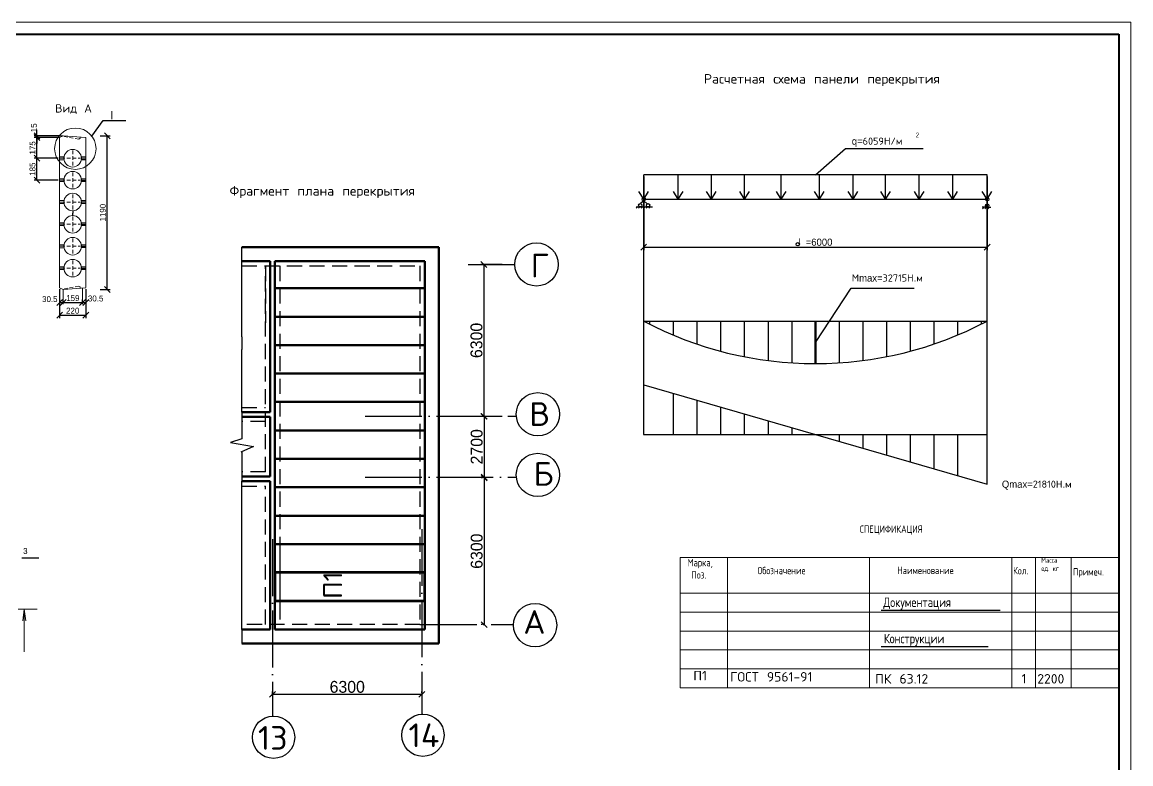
# Model space of a CAD drawing. Header units: millimetres. Extents: x 707 to 5070, y -235 to 1028.
# Drawn here: x 4598 to 5066, y 714.7 to 1027.8 of the extents above; entities that cross this region are included whole.
import ezdxf

# ---------------------------------------------------------------- set-up
doc = ezdxf.new("R2010")
doc.units = ezdxf.units.MM
for name, pattern in [('ACAD_ISO04W100', [30, 24, -3, 0, -3]), ('DASHED2', [9.525, 6.35, -3.175]), ('HIDDEN', [9.525, 6.35, -3.175])]:
    doc.linetypes.add(name, pattern=pattern)
for name, color, linetype, lineweight in [('Нормальная', 5, 'Continuous', 25), ('Основная', 7, 'Continuous', 40), ('Средняя', 94, 'Continuous', 30), ('Тонкая', 5, 'Continuous', 15), ('Штриховые', 190, 'HIDDEN', 30)]:
    doc.layers.add(name, color=color, linetype=linetype, lineweight=lineweight)
doc.dimstyles.new('100', dxfattribs={"dimtxt": 2.5, "dimasz": 2.5, "dimexe": 1.25, "dimexo": 0.625, "dimtad": 1, "dimdec": 0, "dimlfac": 100, "dimtxsty": 'Standard', "dimblk": 'OBLIQUE', "dimcen": 2.5, "dimadec": 0, "dimazin": 0, "dimtfac": 1, "dimtdec": 0, "dimtmove": 0, "dimatfit": 3, "dimldrblk": 'OBLIQUE', "dimfxl": 0, "dimarcsym": 0})
doc.dimstyles.new('ISO-25', dxfattribs={"dimtxt": 2.5, "dimasz": 2.5, "dimexe": 1.25, "dimexo": 0.625, "dimtad": 1, "dimtxsty": 'Standard', "dimcen": 2.5, "dimadec": 0, "dimazin": 0, "dimtfac": 1, "dimtmove": 0, "dimatfit": 3, "dimfxl": 0, "dimarcsym": 0})

# ---------------------------------------------------------------- blocks, each defined once
blk = doc.blocks.new('_Oblique')
at = {"color": 0, "linetype": 'ByBlock', "lineweight": -2}
blk.add_line((-0.5, -0.5), (0.5, 0.5), dxfattribs=at)
blk = doc.blocks.new('*D241')
at = {"layer": 'Defpoints', "color": 0}
for p in [(4630.41, 979.85), (4633.99, 979.85), (4630.41, 914.91)]:
    blk.add_point(p, dxfattribs=at)
at = {"layer": 'Тонкая', "color": 0, "lineweight": -2}
for p, q in [((4631.04, 979.85), (4635.24, 979.85)), ((4633.99, 914.91), (4633.99, 979.85)), ((4631.04, 914.91), (4635.24, 914.91))]:
    blk.add_line(p, q, dxfattribs=at)
at = {"layer": 'Тонкая', "color": 0, "lineweight": -2, "xscale": 2.5, "yscale": 2.5, "zscale": 2.5}
for p, rotation in [((4633.99, 979.85), 90), ((4633.99, 914.91), 270)]:
    blk.add_blockref('_Oblique', p, dxfattribs=dict(at, rotation=rotation))
at = {"layer": 'Тонкая', "color": 0, "insert": (4632.11, 947.38), "char_height": 2.5, "attachment_point": 5, "rotation": 90}
blk.add_mtext('1190', dxfattribs=at)
blk = doc.blocks.new('*D242')
at = {"layer": 'Defpoints', "color": 0}
for p in [(4613.87, 915.7), (4615.39, 909.41), (4615.39, 908.79)]:
    blk.add_point(p, dxfattribs=at)
at = {"layer": 'Тонкая', "color": 0, "lineweight": -2}
for p, q in [((4613.87, 915.07), (4613.87, 908.16)), ((4613.87, 909.41), (4615.39, 909.41)), ((4615.39, 909.41), (4615.39, 910.66))]:
    blk.add_line(p, q, dxfattribs=at)
at = {"layer": 'Тонкая', "color": 0, "lineweight": -2, "xscale": 2.5, "yscale": 2.5, "zscale": 2.5, "rotation": 180}
blk.add_blockref('_Oblique', (4613.87, 909.41), dxfattribs=at)
at = {"layer": 'Тонкая', "color": 0, "lineweight": -2, "xscale": 2.5, "yscale": 2.5, "zscale": 2.5}
blk.add_blockref('_Oblique', (4615.39, 909.41), dxfattribs=at)
at = {"layer": 'Тонкая', "color": 0, "insert": (4609.72, 910.87), "char_height": 2.5, "attachment_point": 5}
blk.add_mtext('30.5', dxfattribs=at)
blk = doc.blocks.new('*D243')
at = {"layer": 'Defpoints', "color": 0}
for p in [(4615.39, 908.79), (4623.5, 909.41), (4623.5, 908.74)]:
    blk.add_point(p, dxfattribs=at)
at = {"layer": 'Тонкая', "color": 0, "lineweight": -2}
for p, q in [((4615.39, 909.41), (4615.39, 910.66)), ((4615.39, 909.41), (4623.5, 909.41)), ((4623.5, 909.36), (4623.5, 910.66))]:
    blk.add_line(p, q, dxfattribs=at)
at = {"layer": 'Тонкая', "color": 0, "lineweight": -2, "xscale": 2.5, "yscale": 2.5, "zscale": 2.5, "rotation": 180}
blk.add_blockref('_Oblique', (4615.39, 909.41), dxfattribs=at)
at = {"layer": 'Тонкая', "color": 0, "lineweight": -2, "xscale": 2.5, "yscale": 2.5, "zscale": 2.5}
blk.add_blockref('_Oblique', (4623.5, 909.41), dxfattribs=at)
at = {"layer": 'Тонкая', "color": 0, "insert": (4619.44, 911.29), "char_height": 2.5, "attachment_point": 5}
blk.add_mtext('159', dxfattribs=at)
blk = doc.blocks.new('*D244')
at = {"layer": 'Defpoints', "color": 0}
for p in [(4624.87, 915.7), (4623.5, 908.74), (4624.87, 909.41)]:
    blk.add_point(p, dxfattribs=at)
at = {"layer": 'Тонкая', "color": 0, "lineweight": -2}
for p, q in [((4624.87, 915.07), (4624.87, 908.16)), ((4623.5, 909.36), (4623.5, 910.66)), ((4623.5, 909.41), (4624.87, 909.41))]:
    blk.add_line(p, q, dxfattribs=at)
at = {"layer": 'Тонкая', "color": 0, "lineweight": -2, "xscale": 2.5, "yscale": 2.5, "zscale": 2.5, "rotation": 180}
blk.add_blockref('_Oblique', (4623.5, 909.41), dxfattribs=at)
at = {"layer": 'Тонкая', "color": 0, "lineweight": -2, "xscale": 2.5, "yscale": 2.5, "zscale": 2.5}
blk.add_blockref('_Oblique', (4624.87, 909.41), dxfattribs=at)
at = {"layer": 'Тонкая', "color": 0, "insert": (4629.06, 911.13), "char_height": 2.5, "attachment_point": 5}
blk.add_mtext('30.5', dxfattribs=at)
blk = doc.blocks.new('*D252')
at = {"layer": 'Defpoints', "color": 0}
for p in [(4613.87, 915.7), (4624.87, 915.72), (4624.87, 904.1)]:
    blk.add_point(p, dxfattribs=at)
at = {"layer": 'Тонкая', "color": 0, "lineweight": -2}
for p, q in [((4613.87, 915.07), (4613.87, 902.85)), ((4624.87, 915.1), (4624.87, 902.85)), ((4613.87, 904.1), (4624.87, 904.1))]:
    blk.add_line(p, q, dxfattribs=at)
at = {"layer": 'Тонкая', "color": 0, "lineweight": -2, "xscale": 2.5, "yscale": 2.5, "zscale": 2.5, "rotation": 180}
blk.add_blockref('_Oblique', (4613.87, 904.1), dxfattribs=at)
at = {"layer": 'Тонкая', "color": 0, "lineweight": -2, "xscale": 2.5, "yscale": 2.5, "zscale": 2.5}
blk.add_blockref('_Oblique', (4624.87, 904.1), dxfattribs=at)
at = {"layer": 'Тонкая', "color": 0, "insert": (4619.37, 905.98), "char_height": 2.5, "attachment_point": 5}
blk.add_mtext('220', dxfattribs=at)
blk = doc.blocks.new('*D245')
at = {"layer": 'Defpoints', "color": 0}
for p in [(4604.29, 970.35), (4613.87, 970.35), (4613.87, 961.1)]:
    blk.add_point(p, dxfattribs=at)
at = {"layer": 'Тонкая', "color": 0, "lineweight": -2}
for p, q in [((4613.24, 970.35), (4603.04, 970.35)), ((4604.29, 961.1), (4604.29, 970.35)), ((4613.24, 961.1), (4603.04, 961.1))]:
    blk.add_line(p, q, dxfattribs=at)
at = {"layer": 'Тонкая', "color": 0, "lineweight": -2, "xscale": 2.5, "yscale": 2.5, "zscale": 2.5}
for p, rotation in [((4604.29, 970.35), 90), ((4604.29, 961.1), 270)]:
    blk.add_blockref('_Oblique', p, dxfattribs=dict(at, rotation=rotation))
at = {"layer": 'Тонкая', "color": 0, "insert": (4602.42, 965.73), "char_height": 2.5, "attachment_point": 5, "rotation": 90}
blk.add_mtext('185', dxfattribs=at)
blk = doc.blocks.new('*D246')
at = {"layer": 'Defpoints', "color": 0}
for p in [(4604.29, 979.1), (4614.4, 979.1), (4613.87, 970.35)]:
    blk.add_point(p, dxfattribs=at)
at = {"layer": 'Тонкая', "color": 0, "lineweight": -2}
for p, q in [((4613.77, 979.1), (4603.04, 979.1)), ((4604.29, 970.35), (4604.29, 979.1)), ((4613.24, 970.35), (4603.04, 970.35))]:
    blk.add_line(p, q, dxfattribs=at)
at = {"layer": 'Тонкая', "color": 0, "lineweight": -2, "xscale": 2.5, "yscale": 2.5, "zscale": 2.5}
for p, rotation in [((4604.29, 979.1), 90), ((4604.29, 970.35), 270)]:
    blk.add_blockref('_Oblique', p, dxfattribs=dict(at, rotation=rotation))
at = {"layer": 'Тонкая', "color": 0, "insert": (4602.42, 974.72), "char_height": 2.5, "attachment_point": 5, "rotation": 90}
blk.add_mtext('175', dxfattribs=at)
blk = doc.blocks.new('*D247')
at = {"layer": 'Defpoints', "color": 0}
for p in [(4604.29, 979.78), (4614.4, 979.78), (4614.4, 979.1)]:
    blk.add_point(p, dxfattribs=at)
at = {"layer": 'Тонкая', "color": 0, "lineweight": -2}
for p, q in [((4613.77, 979.78), (4603.04, 979.78)), ((4613.77, 979.1), (4603.04, 979.1)), ((4604.29, 979.78), (4604.29, 982.28)), ((4604.29, 979.1), (4604.29, 979.78)), ((4604.29, 979.1), (4604.29, 976.6))]:
    blk.add_line(p, q, dxfattribs=at)
at = {"layer": 'Тонкая', "color": 0, "lineweight": -2, "xscale": 2.5, "yscale": 2.5, "zscale": 2.5}
for p, rotation in [((4604.29, 979.78), 270), ((4604.29, 979.1), 90)]:
    blk.add_blockref('_Oblique', p, dxfattribs=dict(at, rotation=rotation))
at = {"layer": 'Тонкая', "color": 0, "insert": (4603.02, 983.2), "char_height": 2.5, "attachment_point": 5, "rotation": 90}
blk.add_mtext('15', dxfattribs=at)
blk = doc.blocks.new('*D334')
at = {"color": 0, "lineweight": -2}
for p, q in [((4800.65, 925.49), (4791.72, 925.49)), ((4792.97, 925.49), (4792.97, 861.4)), ((4800.65, 861.4), (4791.72, 861.4))]:
    blk.add_line(p, q, dxfattribs=at)
at = {"layer": 'Defpoints', "color": 0}
for p in [(4801.27, 925.49), (4792.97, 861.4), (4801.27, 861.4)]:
    blk.add_point(p, dxfattribs=at)
at = {"color": 0, "lineweight": -2, "xscale": 2.5, "yscale": 2.5, "zscale": 2.5}
for p, rotation in [((4792.97, 925.49), 90), ((4792.97, 861.4), 270)]:
    blk.add_blockref('_Oblique', p, dxfattribs=dict(at, rotation=rotation))
at = {"color": 0, "insert": (4789.84, 893.44), "char_height": 5, "attachment_point": 5, "rotation": 90}
blk.add_mtext('6300', dxfattribs=at)
blk = doc.blocks.new('*D335')
at = {"color": 0, "lineweight": -2}
for p, q in [((4792.43, 861.4), (4791.81, 861.4)), ((4793.06, 861.4), (4793.06, 835.7)), ((4792.43, 835.7), (4791.81, 835.7))]:
    blk.add_line(p, q, dxfattribs=at)
at = {"layer": 'Defpoints', "color": 0}
for p in [(4793.06, 861.4), (4793.06, 835.7), (4793.06, 835.7)]:
    blk.add_point(p, dxfattribs=at)
at = {"color": 0, "lineweight": -2, "xscale": 2.5, "yscale": 2.5, "zscale": 2.5}
for p, rotation in [((4793.06, 861.4), 90), ((4793.06, 835.7), 270)]:
    blk.add_blockref('_Oblique', p, dxfattribs=dict(at, rotation=rotation))
at = {"color": 0, "insert": (4789.93, 848.55), "char_height": 5, "attachment_point": 5, "rotation": 90}
blk.add_mtext('2700', dxfattribs=at)
blk = doc.blocks.new('*D336')
at = {"color": 0, "lineweight": -2}
for p, q in [((4792.43, 835.48), (4791.81, 835.48)), ((4793.06, 835.48), (4793.06, 773.46)), ((4792.43, 773.46), (4791.81, 773.46))]:
    blk.add_line(p, q, dxfattribs=at)
at = {"layer": 'Defpoints', "color": 0}
for p in [(4793.06, 835.48), (4793.06, 773.46), (4793.06, 773.46)]:
    blk.add_point(p, dxfattribs=at)
at = {"color": 0, "lineweight": -2, "xscale": 2.5, "yscale": 2.5, "zscale": 2.5}
for p, rotation in [((4793.06, 835.48), 90), ((4793.06, 773.46), 270)]:
    blk.add_blockref('_Oblique', p, dxfattribs=dict(at, rotation=rotation))
at = {"color": 0, "insert": (4789.93, 804.47), "char_height": 5, "attachment_point": 5, "rotation": 90}
blk.add_mtext('6300', dxfattribs=at)
blk = doc.blocks.new('*D337')
at = {"color": 0, "lineweight": -2}
for p, q in [((4703.77, 743.42), (4703.77, 745.3)), ((4766.77, 744.67), (4766.77, 745.3)), ((4703.77, 744.05), (4766.77, 744.05))]:
    blk.add_line(p, q, dxfattribs=at)
at = {"layer": 'Defpoints', "color": 0}
for p in [(4703.77, 742.8), (4766.77, 744.05), (4766.77, 744.05)]:
    blk.add_point(p, dxfattribs=at)
at = {"color": 0, "lineweight": -2, "xscale": 2.5, "yscale": 2.5, "zscale": 2.5, "rotation": 180}
blk.add_blockref('_Oblique', (4703.77, 744.05), dxfattribs=at)
at = {"color": 0, "lineweight": -2, "xscale": 2.5, "yscale": 2.5, "zscale": 2.5}
blk.add_blockref('_Oblique', (4766.77, 744.05), dxfattribs=at)
at = {"color": 0, "insert": (4735.27, 747.17), "char_height": 5, "attachment_point": 5}
blk.add_mtext('6300', dxfattribs=at)
blk = doc.blocks.new('*D338')
at = {"color": 0, "lineweight": -2}
for p, q in [((4860.41, 962.67), (4860.41, 931.52)), ((5005.36, 962.67), (5005.36, 931.52)), ((4860.41, 932.77), (5005.36, 932.77))]:
    blk.add_line(p, q, dxfattribs=at)
at = {"layer": 'Defpoints', "color": 0}
for p in [(4860.41, 963.29), (5005.36, 963.29), (5005.36, 932.77)]:
    blk.add_point(p, dxfattribs=at)
at = {"color": 0, "lineweight": -2, "xscale": 2.5, "yscale": 2.5, "zscale": 2.5, "rotation": 180}
blk.add_blockref('_Oblique', (4860.41, 932.77), dxfattribs=at)
at = {"color": 0, "lineweight": -2, "xscale": 2.5, "yscale": 2.5, "zscale": 2.5}
blk.add_blockref('_Oblique', (5005.36, 932.77), dxfattribs=at)
at = {"color": 0, "insert": (4932.88, 934.89), "char_height": 3, "attachment_point": 5}
blk.add_mtext('l  =6000', dxfattribs=at)

msp = doc.modelspace()

# ---------------------------------------------------------------- linework, layer by layer
for p, q in [((4932.9097, 963.292), (4945.6455, 974.4961)), ((4945.6455, 974.4961), (4978.4504, 974.4961)), ((4860.4122, 853.6618), (4860.4122, 963.292)), ((5005.3577, 963.292), (4860.4618, 963.292)), ((4875.0218, 953.0305), (4875.0218, 963.292)), ((4888.9866, 953.0305), (4888.9866, 963.292)), ((4902.9514, 953.0305), (4902.9514, 963.292)), ((4918.4437, 953.0305), (4918.4437, 963.292)), ((4934.5905, 953.0305), (4934.5905, 963.292)), ((4948.7735, 953.0305), (4948.7735, 963.292)), ((4962.5201, 953.0305), (4962.5201, 963.292)), ((4976.7031, 953.0305), (4976.7031, 963.292)), ((4990.8862, 953.0305), (4990.8862, 963.292)), ((5005.3577, 832.8113), (5005.3577, 963.292)), ((4860.4122, 953.0305), (4858.3912, 956.3085)), ((4860.4122, 953.0305), (4862.4647, 956.2888)), ((4875.0218, 953.0305), (4873.0008, 956.3085)), ((4875.0218, 953.0305), (4877.0744, 956.2888)), ((4888.9866, 953.0305), (4886.9656, 956.3085)), ((4888.9866, 953.0305), (4891.0392, 956.2888)), ((4902.9514, 953.0305), (4900.9305, 956.3085)), ((4902.9514, 953.0305), (4905.004, 956.2888)), ((4918.4437, 953.0305), (4916.4227, 956.3085)), ((4918.4437, 953.0305), (4920.4962, 956.2888)), ((4934.5905, 953.0305), (4932.5695, 956.3085)), ((4934.5905, 953.0305), (4936.643, 956.2888)), ((4948.7735, 953.0305), (4946.7525, 956.3085)), ((4948.7735, 953.0305), (4950.8261, 956.2888)), ((4962.5201, 953.0305), (4960.4991, 956.3085)), ((4962.5201, 953.0305), (4964.5727, 956.2888)), ((4976.7031, 953.0305), (4974.6822, 956.3085)), ((4976.7031, 953.0305), (4978.7557, 956.2888)), ((4990.8862, 953.0305), (4988.8652, 956.3085)), ((4990.8862, 953.0305), (4992.9387, 956.2888)), ((5005.3577, 953.0305), (5003.3367, 956.3085)), ((5005.3577, 953.0305), (5007.4103, 956.2888)), ((4860.4122, 952.3333), (4859.0796, 951.1861)), ((4860.4122, 953.0305), (5005.3577, 953.0305)), ((4860.4122, 952.3333), (4861.8801, 951.0766)), ((5005.4286, 952.3333), (5005.4286, 951.0766)), ((4619.3655, 948.1507), (4619.3655, 947.1507)), ((4619.3655, 946.1507), (4619.3655, 947.1507)), ((4857.1929, 949.7998), (4864.0781, 949.7998)), ((4857.9608, 949.7998), (4857.2343, 949.2653)), ((4858.9038, 949.7998), (4858.1772, 949.2653)), ((4860.0477, 949.7998), (4859.3211, 949.2653)), ((4861.1297, 949.7998), (4860.4032, 949.2653)), ((4862.1809, 949.7998), (4861.4543, 949.2653)), ((4863.3093, 949.7998), (4862.5828, 949.2653)), ((5005.4286, 949.6898), (5003.3215, 949.6898)), ((5004.1273, 949.6898), (5003.4604, 949.0521)), ((5005.0998, 949.6898), (5004.433, 949.0521)), ((5005.4286, 949.6898), (5007.0171, 949.6898)), ((5006.3225, 949.6898), (5005.6556, 949.0521)), ((4690.7706, 926.8632), (4690.7706, 932.8632)), ((4690.7706, 895.0132), (4690.7706, 926.8632)), ((4932.8849, 892.6131), (4947.9697, 915.5335)), ((4947.9697, 915.5335), (4974.6346, 915.5335)), ((4860.4122, 901.5745), (4932.8849, 901.5745)), ((4860.4122, 901.5745), (5005.3577, 901.5745)), ((4862.8849, 901.5745), (4862.8849, 900.2999)), ((4872.8849, 901.5745), (4872.8849, 895.6946)), ((4882.8849, 901.5745), (4882.8849, 891.9103)), ((4892.8849, 901.5745), (4892.8849, 888.8849)), ((4902.8849, 901.5745), (4902.8849, 886.5732)), ((4912.8849, 901.5745), (4912.8849, 884.9433)), ((4922.8849, 901.5745), (4922.8849, 883.9736)), ((4932.8849, 901.5745), (4932.8849, 883.6517)), ((4942.8849, 901.5745), (4942.8849, 883.9736)), ((4952.8849, 901.5745), (4952.8849, 884.9433)), ((4962.8849, 901.5745), (4962.8849, 886.5732)), ((4972.8849, 901.5745), (4972.8849, 888.8849)), ((4982.8849, 901.5745), (4982.8849, 891.9103)), ((4992.8849, 901.5745), (4992.8849, 895.6946)), ((5002.8849, 901.5745), (5002.8849, 900.2999)), ((4690.7706, 895.0132), (4690.7706, 889.6536)), ((4690.7706, 863.1632), (4690.7706, 889.6536)), ((4860.4122, 874.6647), (5005.3577, 832.8113)), ((4872.8849, 871.0631), (4872.8849, 853.6618)), ((4882.8849, 868.1756), (4882.8849, 853.6618)), ((4702.7706, 863.1632), (4690.7706, 863.1632)), ((4690.7706, 863.1632), (4690.7706, 861.1632)), ((4690.7706, 861.1632), (4690.7706, 851.8375)), ((4892.8849, 865.2881), (4892.8849, 853.6618)), ((4902.8849, 862.4006), (4902.8849, 853.6618)), ((4912.8849, 859.5131), (4912.8849, 853.6618)), ((4922.8849, 856.6255), (4922.8849, 853.6618)), ((4690.7706, 851.8375), (4685.9231, 850.3289)), ((4860.2799, 853.6618), (5005.3577, 853.6618)), ((4942.8849, 853.6618), (4942.8849, 850.8505)), ((4952.8849, 853.6618), (4952.8849, 847.963)), ((4962.8849, 853.6618), (4962.8849, 845.0754)), ((4972.8849, 853.6618), (4972.8849, 842.1879)), ((4982.8849, 853.6618), (4982.8849, 839.3004)), ((4992.8849, 853.6618), (4992.8849, 836.4129)), ((4685.9231, 850.3289), (4695.6756, 848.6342)), ((4695.6756, 848.6342), (4690.3753, 846.3041)), ((4690.7706, 846.4778), (4690.7706, 835.9632)), ((4690.7706, 835.9632), (4690.7706, 833.9632)), ((4690.7706, 771.4632), (4690.7706, 833.9632)), ((4793.0592, 835.6998), (4793.0592, 835.4756)), ((4597.8719, 801.6793), (4605.0277, 801.6793)), ((4690.7706, 771.4632), (4690.7706, 765.4632))]:
    msp.add_line(p, q)
at = {"lineweight": 50}
for p, q in [((4690.7706, 932.8632), (4773.9706, 932.8632)), ((4773.9706, 924.8632), (4773.9706, 932.8632)), ((4690.7706, 926.8632), (4700.7706, 926.8632)), ((4700.7706, 926.8632), (4702.7706, 926.8632)), ((4702.7706, 926.8632), (4702.7706, 865.1632)), ((4704.7706, 924.8632), (4704.7706, 926.8632)), ((4704.7706, 926.8632), (4765.9706, 926.8632)), ((4765.9706, 926.8632), (4767.9706, 926.8632)), ((4767.9706, 926.8632), (4767.9706, 771.4632)), ((4704.7706, 771.4632), (4704.7706, 924.8632)), ((4773.9706, 924.8632), (4773.9706, 900.8632)), ((4773.9706, 924.8632), (4773.9706, 772.6632)), ((4704.7706, 915.4632), (4767.9706, 915.4632)), ((4767.9706, 903.4632), (4704.7706, 903.4632)), ((4932.8849, 883.6517), (4932.8849, 901.5745)), ((4704.7706, 891.4632), (4767.9706, 891.4632)), ((4767.9706, 879.4632), (4704.7706, 879.4632)), ((4704.7706, 867.4632), (4767.9706, 867.4632)), ((4702.7706, 863.1632), (4690.7706, 863.1632)), ((4702.7706, 861.1632), (4690.7706, 861.1632)), ((4702.7706, 861.1632), (4690.7706, 861.1632)), ((4702.7706, 865.1632), (4702.7706, 863.1632)), ((4702.7706, 859.1632), (4702.7706, 861.1632)), ((4702.7706, 835.9632), (4702.7706, 859.1632)), ((4767.9706, 855.4632), (4704.7706, 855.4632)), ((4704.7706, 843.4632), (4767.9706, 843.4632)), ((4690.7706, 835.9632), (4700.7706, 835.9632)), ((4702.7706, 833.9632), (4690.7706, 833.9632)), ((4700.7706, 835.9632), (4702.7706, 835.9632)), ((4702.7706, 831.9632), (4702.7706, 833.9632)), ((4702.7706, 771.4632), (4702.7706, 831.9632)), ((4767.9706, 831.4632), (4704.7706, 831.4632)), ((4704.7706, 819.4632), (4767.9706, 819.4632)), ((4767.9706, 807.4632), (4704.7706, 807.4632)), ((4704.7706, 795.4632), (4767.9706, 795.4632)), ((4767.9706, 783.4632), (4704.7706, 783.4632)), ((4773.9706, 780.8632), (4773.9706, 768.8632)), ((4773.9706, 772.6632), (4773.9706, 765.4632)), ((4690.7706, 771.4632), (4700.7706, 771.4632)), ((4702.7706, 771.4632), (4690.7706, 771.4632)), ((4700.7706, 771.4632), (4702.7706, 771.4632)), ((4706.7706, 771.4632), (4704.7706, 771.4632)), ((4765.9706, 771.4632), (4706.7706, 771.4632)), ((4767.9706, 771.4632), (4765.9706, 771.4632)), ((4773.9706, 765.4632), (4690.7706, 765.4632))]:
    msp.add_line(p, q, dxfattribs=at)
at = {"linetype": 'DASHED2'}
for p, q in [((4739.9706, 932.8632), (4763.9706, 932.8632)), ((4690.7706, 924.8632), (4765.9706, 924.8632)), ((4700.7706, 924.8632), (4700.7706, 900.8632)), ((4700.7706, 837.9632), (4700.7706, 924.8632)), ((4706.7706, 924.8632), (4706.7706, 773.4632)), ((4765.9706, 924.8632), (4765.9706, 773.4632)), ((4690.7706, 865.1632), (4700.7706, 865.1632)), ((4700.7706, 859.1632), (4690.7706, 859.1632)), ((4700.7706, 837.9632), (4690.7706, 837.9632)), ((4690.7706, 831.9632), (4700.7706, 831.9632)), ((4700.7706, 773.4632), (4700.7706, 831.9632)), ((4706.7706, 804.8632), (4706.7706, 780.8632)), ((4765.9706, 773.4632), (4690.7706, 773.4632)), ((4765.9706, 765.4632), (4741.9706, 765.4632))]:
    msp.add_line(p, q, dxfattribs=at)
at = {"linetype": 'ACAD_ISO04W100'}
for p, q in [((4786.2706, 925.4632), (4806.0121, 925.4632)), ((4704.7706, 903.4632), (4704.7706, 915.4632)), ((4767.9706, 891.4632), (4767.9706, 903.4632)), ((4704.7706, 879.4632), (4704.7706, 891.4632)), ((4767.9706, 867.4632), (4767.9706, 879.4632)), ((4704.7706, 855.4632), (4704.7706, 867.4632)), ((4742.7988, 861.4632), (4806.6574, 861.4632)), ((4767.9706, 843.4632), (4767.9706, 855.4632)), ((4704.7706, 831.4632), (4704.7706, 843.4632)), ((4742.7988, 835.6632), (4806.6757, 835.6632)), ((4767.9706, 819.4632), (4767.9706, 831.4632)), ((4704.7706, 807.4632), (4704.7706, 819.4632)), ((4766.7706, 813.801), (4766.7706, 735.7035)), ((4703.7706, 809.5009), (4703.7706, 734.8395)), ((4767.9706, 795.4632), (4767.9706, 807.4632)), ((4704.7706, 783.4632), (4704.7706, 795.4632)), ((4767.9706, 771.4632), (4767.9706, 783.4632)), ((4765.9706, 773.4632), (4805.4044, 773.4632))]:
    msp.add_line(p, q, dxfattribs=at)
at = {"lineweight": 100}
for p, q in [((4704.7706, 795.4632), (4704.7706, 783.4632)), ((4767.9706, 795.4632), (4704.7706, 795.4632)), ((4767.9706, 783.4632), (4767.9706, 795.4632)), ((4704.7706, 783.4632), (4767.9706, 783.4632))]:
    msp.add_line(p, q, dxfattribs=at)
for centre, radius in [((4858.9812, 950.496), 0.6971), ((4860.4122, 953.0305), 0.6971), ((4862.266, 950.496), 0.6971), ((5005.4286, 953.0305), 0.6971), ((5005.4286, 950.387), 0.6971), ((4815.1597, 925.5443), 9.1479), ((4925.4489, 934.0152), 0.6971), ((4815.7702, 862.2654), 9.1479), ((4815.7701, 836.6512), 9.1479), ((4814.5493, 773.2254), 9.1479), ((4704.1616, 725.9256), 8.9225), ((4767.1997, 726.7914), 8.9225)]:
    msp.add_circle(centre, radius)
msp.add_arc((4932.8849, 1039.1385), 155.4868, 242.218411, 297.781589)
at = {"layer": 'Нормальная', "color": 0}
for p, q in [((4960.7106, 779.5719), (5010.8324, 779.5719)), ((4960.6987, 764.2385), (5005.7978, 764.2385))]:
    msp.add_line(p, q, dxfattribs=at)
at = {"layer": 'Основная', "color": 0}
for p, q in [((4245.0448, 1022.7891), (5061.0448, 1022.7891)), ((5061.0448, 1022.7891), (5061.0448, 438.7891))]:
    msp.add_line(p, q, dxfattribs=at)
at = {"layer": 'Средняя', "color": 0, "lineweight": -2}
for p, q in [((4624.8655, 969.7357), (4623.0141, 969.7357)), ((4624.8655, 960.5269), (4623.0141, 960.5269)), ((4624.8655, 951.2824), (4623.0141, 951.2824)), ((4624.8655, 941.8945), (4623.0141, 941.8945)), ((4624.8655, 932.6428), (4623.0141, 932.6428)), ((4624.8655, 923.3767), (4623.0141, 923.3767))]:
    msp.add_line(p, q, dxfattribs=at)
at = {"layer": 'Тонкая', "color": 0}
for p, q in [((4225.0448, 1027.7891), (5066.0448, 1027.7891)), ((5066.0448, 1027.7891), (5066.0448, 433.7891)), ((4615.3855, 979.7763), (4604.7225, 979.7763)), ((4613.8655, 979.0991), (4604.7225, 979.0991)), ((4613.8655, 979.0991), (4615.3855, 979.7763)), ((4613.8655, 979.0991), (4613.8655, 947.1507)), ((4615.3855, 979.7763), (4624.8655, 979.0991)), ((4624.8655, 979.0991), (4624.8655, 947.1507)), ((4615.7109, 970.9281), (4613.8655, 970.9281)), ((4615.6655, 970.3507), (4613.8655, 970.3507)), ((4615.717, 969.7357), (4613.8655, 969.7357)), ((4624.8655, 970.9281), (4623.0202, 970.9281)), ((4624.8655, 970.3507), (4623.0655, 970.3507)), ((4615.7109, 961.7193), (4613.8655, 961.7193)), ((4615.6655, 961.0989), (4613.8655, 961.0989)), ((4615.717, 960.5269), (4613.8655, 960.5269)), ((4624.8655, 961.7193), (4623.0202, 961.7193)), ((4624.8655, 961.1419), (4623.0655, 961.1419)), ((4615.7109, 952.4749), (4613.8655, 952.4749)), ((4615.6655, 951.8507), (4613.8655, 951.8507)), ((4615.717, 951.2824), (4613.8655, 951.2824)), ((4624.8655, 952.4749), (4623.0202, 952.4749)), ((4624.8655, 951.8975), (4623.0655, 951.8975)), ((4613.8655, 947.1507), (4613.8655, 915.6991)), ((4624.8655, 947.1507), (4624.8655, 915.723)), ((4615.7197, 943.0816), (4613.8655, 943.0816)), ((4615.6655, 942.4507), (4613.8655, 942.4507)), ((4615.717, 941.8892), (4613.8655, 941.8892)), ((4624.8655, 943.0869), (4623.0202, 943.0869)), ((4624.8655, 942.5095), (4623.0655, 942.5095)), ((4615.7197, 933.8299), (4613.8655, 933.8299)), ((4615.6655, 933.2007), (4613.8655, 933.2007)), ((4615.717, 932.569), (4613.8655, 932.569)), ((4624.8655, 933.8352), (4623.0202, 933.8352)), ((4624.8655, 933.2578), (4623.0655, 933.2578)), ((4615.7197, 924.5638), (4613.8655, 924.5638)), ((4615.6655, 923.9507), (4613.8655, 923.9507)), ((4615.717, 923.3714), (4613.8655, 923.3714)), ((4613.8655, 915.6991), (4613.8655, 922.8935)), ((4624.8655, 924.5692), (4623.0202, 924.5692)), ((4624.8655, 923.9918), (4623.0655, 923.9918)), ((4613.8655, 915.6991), (4615.3855, 914.9491)), ((4614.3655, 914.9491), (4614.3661, 914.9491)), ((4615.3855, 914.9491), (4624.8655, 915.6991)), ((4615.3855, 914.9491), (4615.3855, 908.7868)), ((4623.4951, 915.5907), (4623.4951, 908.7386)), ((4895.7937, 801.7753), (4875.7937, 801.7753)), ((4875.7937, 746.7753), (4875.7937, 801.7753)), ((4955.7937, 801.7753), (4895.7937, 801.7753)), ((4895.7937, 801.7753), (4895.7937, 746.7753)), ((5015.7937, 801.7753), (4955.7937, 801.7753)), ((4955.7937, 801.7753), (4955.7937, 746.7753)), ((5015.7937, 801.7753), (5060.7937, 801.7753)), ((5015.7937, 801.7753), (5015.7937, 746.7753)), ((5025.7937, 801.7753), (5040.7937, 801.7753)), ((5025.7937, 801.7753), (5025.7937, 746.7753)), ((5040.7937, 801.7753), (5040.7937, 746.7753)), ((4875.7937, 786.7753), (5060.7937, 786.7753)), ((4596.2905, 779.9536), (4604.3547, 779.9536)), ((4598.9393, 779.9536), (4598.3061, 775.0946)), ((4598.9393, 779.9536), (4598.9393, 762.0229)), ((4598.9393, 779.9536), (4598.9393, 777.039)), ((4598.9393, 779.9536), (4598.9393, 777.039)), ((4598.9393, 779.9536), (4599.5726, 775.0946)), ((4875.7937, 778.7753), (5060.7937, 778.7753)), ((4875.7937, 770.7753), (5060.7937, 770.7753)), ((4875.7937, 762.7753), (5060.7937, 762.7753)), ((4875.7937, 754.7753), (5060.7937, 754.7753)), ((4875.7937, 746.7753), (5060.7937, 746.7753))]:
    msp.add_line(p, q, dxfattribs=at)
for centre, radius in [((4620.4899, 974.3816), 8.7309), ((4619.3655, 970.3507), 3.7), ((4619.3655, 961.1007), 3.7), ((4619.3655, 951.8507), 3.7), ((4619.3655, 942.4507), 3.7), ((4619.3655, 933.2007), 3.7), ((4619.3655, 923.9507), 3.7)]:
    msp.add_circle(centre, radius, dxfattribs=at)
at = {"layer": 'Штриховые', "color": 0, "lineweight": 20, "ltscale": 0.25}
for p, q in [((4615.9762, 979.5565), (4615.9764, 979.7341)), ((4621.949, 978.4425), (4615.9762, 979.5565)), ((4622.568, 978.7947), (4621.949, 978.4425)), ((4622.568, 979.2632), (4622.568, 978.7947)), ((4619.3655, 967.2642), (4619.3655, 973.9287)), ((4614.5149, 970.3507), (4622.7091, 970.3507)), ((4619.3655, 958.0142), (4619.3655, 964.6787)), ((4614.5149, 961.1007), (4622.7091, 961.1007)), ((4619.3655, 948.7642), (4619.3655, 955.4287)), ((4614.5149, 951.8507), (4622.7091, 951.8507)), ((4619.3655, 939.3642), (4619.3655, 946.0287)), ((4614.5149, 942.4507), (4622.7091, 942.4507)), ((4619.3655, 930.1142), (4619.3655, 936.7787)), ((4614.5149, 933.2007), (4622.7091, 933.2007)), ((4619.3655, 920.8642), (4619.3655, 927.5287)), ((4614.5149, 923.9507), (4622.7091, 923.9507)), ((4621.949, 916.3797), (4615.9762, 915.2657)), ((4615.9762, 915.2657), (4615.9764, 915.088)), ((4622.568, 916.0274), (4621.949, 916.3797)), ((4622.568, 915.5589), (4622.568, 916.0274))]:
    msp.add_line(p, q, dxfattribs=at)

# ---------------------------------------------------------------- texts
at = {"attachment_point": 1}
for s, insert, char_height, width in [('{\\Ftxt.shx|c204;Расчетная схема панели перекрытия}', (4885.807, 1005.8791), 4, 125.057294), ('q={\\Ftxt.shx|c204;6059Н/м}', (4948.2608, 979.0668), 3, 32.565217), ('{\\Ftxt.shx|c204;2}', (4975.1948, 981.1889), 2, 32.565217), ('{\\Ftxt.shx|c204;Фрагмент плана перекрытия}', (4685.5723, 958.582), 4, 135.572964), ('{\\Ftxt.shx|c204;Г}', (4812.6881, 930.0589), 10, 37.86575), ('{\\Ftxt.shx|c204;М}max={\\Ftxt.shx|c204;32715Н\\fUniversalMath1 BT|b0|i0|c2|p16;.\\Ftxt.shx|c204;м}', (4948.2608, 921.2981), 3, 43.418288), ('{\\Ftxt.shx|c204;В}', (4812.0777, 867.3672), 10, 34.201318), ('{\\Ftxt.shx|c204;Б}', (4813.8633, 842.0932), 10, 24.663267), ('Qmax={\\Ftxt.shx|c204;21810Н\\fUniversalMath1 BT|b0|i0|c2|p16;.\\Ftxt.shx|c204;м}', (5011.6056, 834.2494), 3, 37.909923), ('3', (4598.4546, 805.796), 2.5, 6.573167), ('{\\Ftxt.shx|c204;А}', (4809.5902, 779.5859), 10, 27.403628), ('{\\Ftxt.shx|c204;П1}', (4881.3502, 753.9374), 4, 17.502858), ('{\\Ftxt.shx|c204;ГОСТ 9561-91}', (4896.8618, 753.4374), 4, 57.578849), ('{\\Ftxt.shx|c204;1}', (5019.9449, 752.7045), 4, 5.816494), ('{\\Ftxt.shx|c204;2200}', (5026.5621, 752.595), 4, 15.463647), ('{\\Ftxt.shx|c204;13}', (4697.5335, 730.6629), 10, 41.961406), ('{\\Ftxt.shx|c204;14}', (4761.1344, 731.7651), 10, 61.707949)]:
    msp.add_mtext(s, dxfattribs=dict(at, insert=insert, char_height=char_height, width=width))
at = {"insert": (4725.1484, 784.3502), "char_height": 8, "width": 69.458824, "attachment_point": 1, "rotation": 90}
msp.add_mtext('{\\Ftxt.shx|c204;П1 }', dxfattribs=at)
at = {"layer": 'Нормальная', "color": 0, "char_height": 4, "attachment_point": 1}
for s, insert, width in [('{\\fGOST type A|b0|i0|c204|p34;Документация}', (4961.5814, 784.9094), 69.844895), ('\\pt48;{\\fGOST type A|b0|i0|c204|p34;Конструкции}', (4961.7945, 769.5817), 48.114286), ('{\\Ftxt.shx|c204;ПК 63.12}', (4958.0655, 752.5853), 81.551515)]:
    msp.add_mtext(s, dxfattribs=dict(at, insert=insert, width=width))
at = {"layer": 'Тонкая', "color": 0, "attachment_point": 1}
for s, insert, char_height, width in [('{\\Ftxt.shx|c204;Вид А}', (4611.9802, 993.143), 3.5, 32.864069), ('I', (4635.2311, 990.3432), 3.5, 5.099205), ('{\\fGOST type A|b0|i0|c204|p34;\\H0.6x;СПЕЦИФИКАЦИЯ}', (4951.6184, 815.3308), 5.186762, 158.723331), ('{\\fGOST type A|b0|i0|c204|p34;\\H0.6x;Марка,\\P Поз.}', (4878.8975, 801.2043), 5.186762, 19.408525), ('{\\fGOST type A|b0|i0|c204|p34;\\H0.4x;Масса\\Pед. кг}', (5028.2277, 801.6702), 5.186762, 19.408525), ('{\\fGOST type A|b0|i0|c204|p34;\\H0.6x;Обозначение}', (4908.4482, 797.8571), 5.186762, 19.408525), ('{\\fGOST type A|b0|i0|c204|p34;\\H0.6x;Наименование}', (4967.4558, 797.9172), 5.186762, 19.408525), ('{\\fGOST type A|b0|i0|c204|p34;\\H0.6x;Кол.}', (5016.3553, 797.8095), 5.186762, 19.408525), ('{\\fGOST type A|b0|i0|c204|p34;\\H0.6x;Примеч\\Ftxt.shx|c204;.}', (5041.6086, 797.3113), 5.186762, 19.408525)]:
    msp.add_mtext(s, dxfattribs=dict(at, insert=insert, char_height=char_height, width=width))

# ---------------------------------------------------------------- dimensions: what is measured, and where the dimension line sits
dim = msp.add_linear_dim(base=(5005.3577, 932.7687), p1=(4860.4122, 963.292), p2=(5005.3577, 963.292), text='l  =6000', dimstyle='ISO-25', override={"dimtxt": 3, "dimblk1": 'Oblique', "dimblk2": 'Oblique', "dimsah": 1})
dim.commit()
dim.dimension.update_dxf_attribs({"geometry": '*D338', "text_midpoint": (4932.8849, 934.8937)})
for base, p1, p2, text, picture, middle in [((4792.9693, 861.3969), (4801.2744, 925.4926), (4801.2744, 861.3969), '6300', '*D334', (4789.8443, 893.4447)), ((4793.0592, 835.6998), (4793.0592, 861.3969), (4793.0592, 835.6998), '2700', '*D335', (4789.9342, 848.5484)), ((4793.0592, 773.4632), (4793.0592, 835.4756), (4793.0592, 773.4632), '6300', '*D336', (4789.9342, 804.4694))]:
    dim = msp.add_linear_dim(base=base, p1=p1, p2=p2, angle=90, text=text, dimstyle='100', override={"dimtxt": 5})
    dim.commit()
    dim.dimension.update_dxf_attribs({"geometry": picture, "text_midpoint": middle})
dim = msp.add_linear_dim(base=(4766.7706, 744.0456), p1=(4703.7706, 742.7956), p2=(4766.7706, 744.0456), dimstyle='100', override={"dimtxt": 5})
dim.commit()
dim.dimension.update_dxf_attribs({"geometry": '*D337', "text_midpoint": (4735.2706, 747.1706)})
at = {"layer": 'Тонкая', "color": 0}
dim = msp.add_linear_dim(base=(4604.2903, 979.7763), p1=(4614.3992, 979.0991), p2=(4614.3992, 979.7763), angle=270, text='15', dimstyle='ISO-25', override={"dimblk1": 'Oblique', "dimblk2": 'Oblique', "dimsah": 1, "dimtmove": 2}, dxfattribs=at)
dim.commit()
dim.dimension.update_dxf_attribs({"geometry": '*D247', "text_midpoint": (4603.0225, 983.1975), "dimtype": 160})
for base, p1, p2, text, picture, middle in [((4604.2903, 979.0991), (4613.8655, 970.3507), (4614.3992, 979.0991), '175', '*D246', (4602.4153, 974.7249)), ((4633.988, 979.8491), (4630.4113, 914.915), (4630.4113, 979.8491), '1190', '*D241', (4632.113, 947.3821)), ((4604.2903, 970.3507), (4613.8655, 961.1007), (4613.8655, 970.3507), '185', '*D245', (4602.4153, 965.7257))]:
    dim = msp.add_linear_dim(base=base, p1=p1, p2=p2, angle=270, text=text, dimstyle='ISO-25', override={"dimblk1": 'Oblique', "dimblk2": 'Oblique', "dimsah": 1}, dxfattribs=at)
    dim.commit()
    dim.dimension.update_dxf_attribs({"geometry": picture, "text_midpoint": middle})
for base, p1, p2, text, override, picture, middle in [((4615.3855, 909.4128), (4613.8655, 915.6991), (4615.3855, 908.7868), '30.5', {"dimblk1": 'Oblique', "dimblk2": 'Oblique', "dimsah": 1, "dimtmove": 2}, '*D242', (4609.719, 910.8735)), ((4624.8655, 904.1048), (4613.8655, 915.6991), (4624.8655, 915.723), '220', {"dimblk1": 'Oblique', "dimblk2": 'Oblique', "dimsah": 1}, '*D252', (4619.3655, 904.1048)), ((4624.8655, 909.4128), (4623.4951, 908.7386), (4624.8655, 915.6991), '30.5', {"dimblk1": 'Oblique', "dimblk2": 'Oblique', "dimsah": 1, "dimtmove": 2}, '*D244', (4629.0552, 911.1302))]:
    dim = msp.add_linear_dim(base=base, p1=p1, p2=p2, text=text, dimstyle='ISO-25', override=override, dxfattribs=at)
    dim.commit()
    dim.dimension.update_dxf_attribs({"geometry": picture, "text_midpoint": middle, "dimtype": 160})
dim = msp.add_linear_dim(base=(4623.4951, 909.4128), p1=(4615.3855, 908.7868), p2=(4623.4951, 908.7386), text='159', dimstyle='ISO-25', override={"dimblk1": 'Oblique', "dimblk2": 'Oblique', "dimsah": 1}, dxfattribs=at)
dim.commit()
dim.dimension.update_dxf_attribs({"geometry": '*D243', "text_midpoint": (4619.4403, 911.2878)})

# ---------------------------------------------------------------- leaders
msp.add_leader([(4627.4395, 979.6667), (4632.2496, 986.3447), (4641.8121, 986.3447)], dimstyle='ISO-25', override={"dimgap": 0.625, "dimtad": 0, "dimldrblk": 'None'}, dxfattribs=at)

doc.saveas('drawing.dxf')
